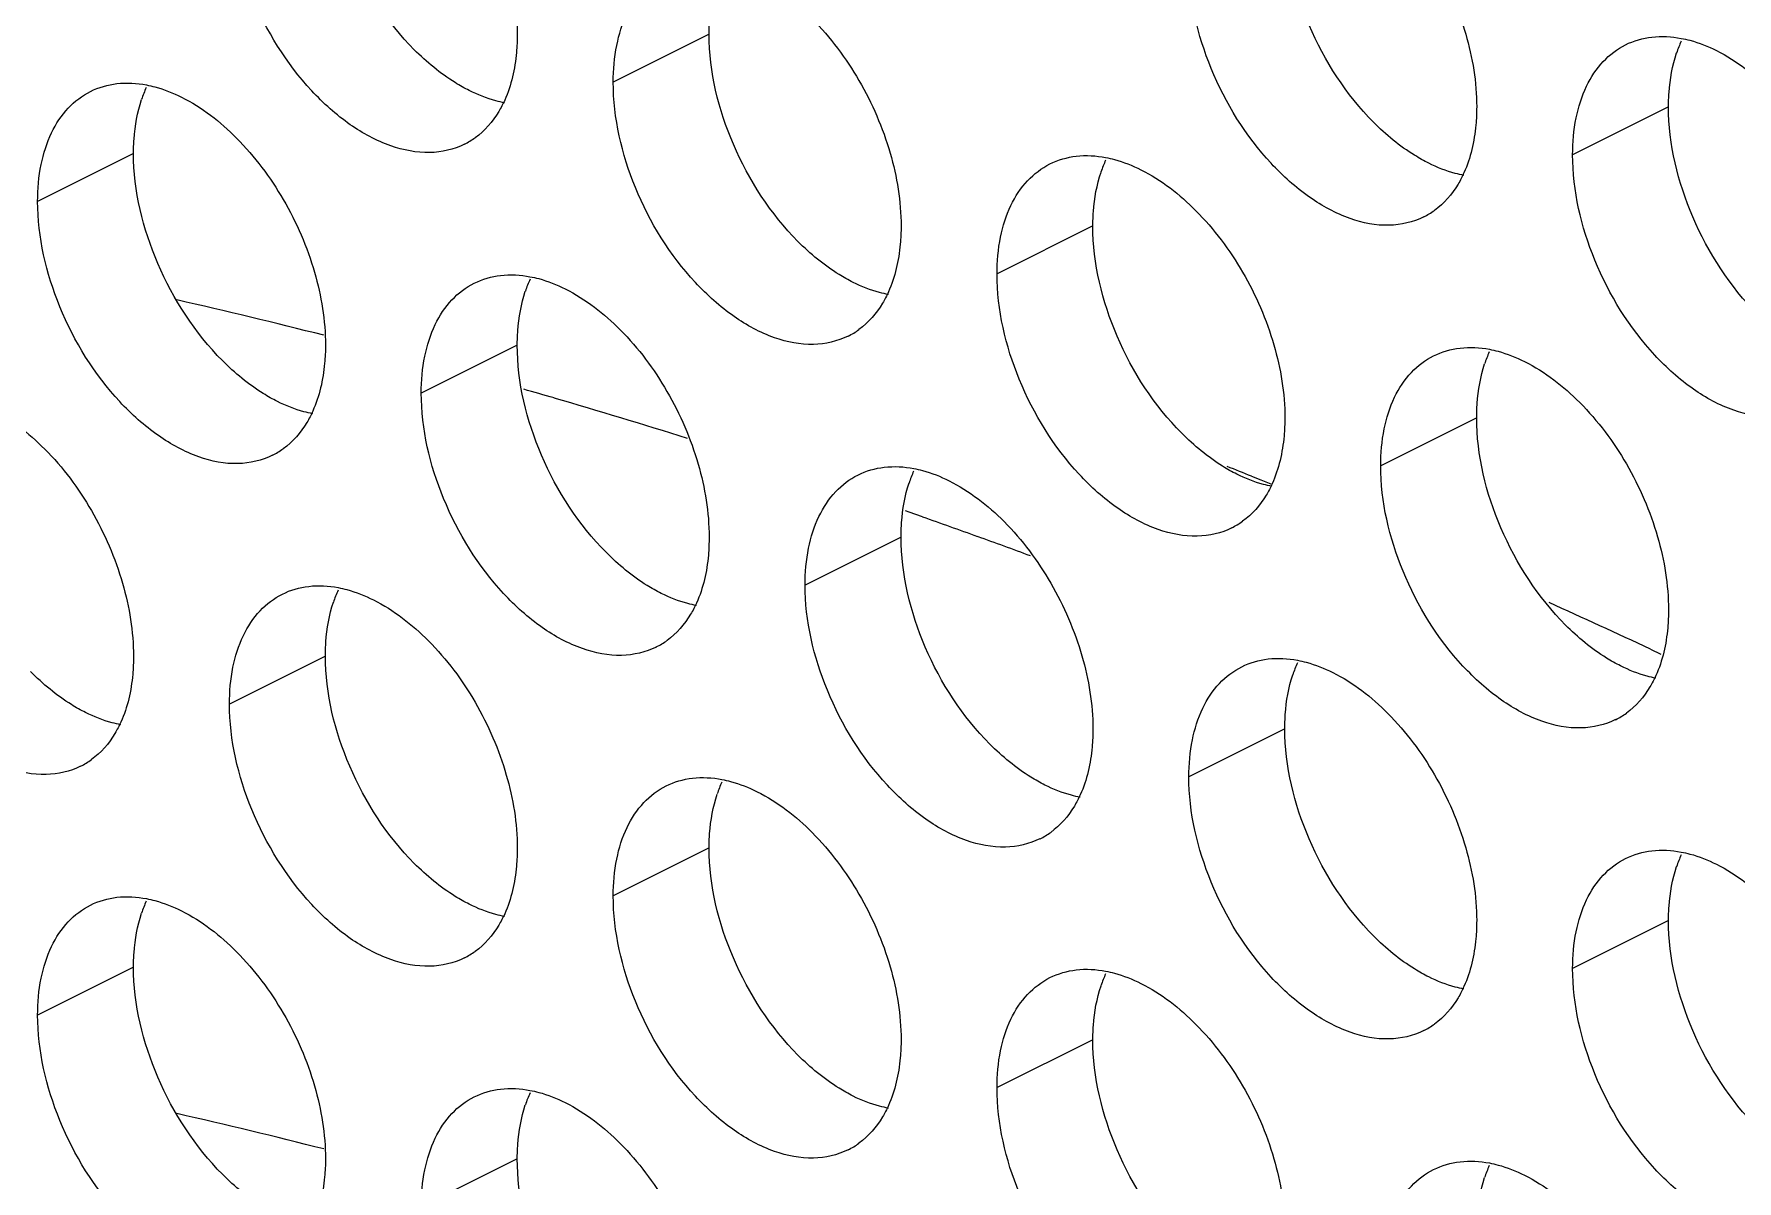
# Model space of a CAD drawing. Header units: millimetres. Extents: x 0 to 2524, y 0 to 1785.
# Drawn here: x 1859.44 to 1869.48, y 778.42 to 785.18 of the extents above; entities that cross this region are included whole.
import ezdxf

# ---------------------------------------------------------------- set-up
doc = ezdxf.new("R2010")
doc.units = ezdxf.units.MM
doc.header["$LTSCALE"] = 0.1
doc.layers.add('标注', color=251, linetype='Continuous', lineweight=9)

msp = doc.modelspace()

# ---------------------------------------------------------------- linework, layer by layer
at = {"layer": '标注'}
for p, q in [((1863.419, 785.181), (1862.854, 784.898)), ((1869.076, 784.753), (1868.511, 784.47)), ((1860.025, 784.478), (1859.46, 784.195)), ((1865.682, 784.05), (1865.117, 783.767)), ((1862.288, 783.347), (1861.722, 783.064)), ((1867.945, 782.918), (1867.379, 782.635)), ((1866.618, 782.574), (1866.672, 782.553)), ((1866.672, 782.553), (1866.731, 782.529)), ((1864.599, 782.362), (1864.577, 782.369)), ((1864.678, 782.334), (1864.599, 782.362)), ((1864.551, 782.215), (1863.985, 781.932)), ((1861.157, 781.512), (1860.591, 781.229)), ((1868.969, 781.554), (1869.03, 781.525)), ((1866.814, 781.084), (1866.248, 780.801)), ((1863.419, 780.381), (1862.854, 780.098)), ((1869.076, 779.953), (1868.511, 779.67)), ((1860.025, 779.678), (1859.46, 779.395)), ((1865.682, 779.25), (1865.117, 778.967)), ((1862.288, 778.547), (1861.722, 778.264))]:
    msp.add_line(p, q, dxfattribs=at)
for centre, radius, start, end in [((1869.821, 784.841), 0.734, 155.8796, 161.7803), ((1860.77, 784.567), 0.734, 155.8796, 161.7803), ((1861.774, 784.938), 0.453, 296.5256, 305.9034), ((1866.427, 784.139), 0.734, 155.8796, 161.7803), ((1867.431, 784.509), 0.453, 296.5256, 305.9034), ((1863.033, 783.436), 0.734, 155.8796, 161.7803), ((1851.95, 747.056), 37.495, 75.7992, 77.1627), ((1864.037, 783.806), 0.453, 296.5256, 305.9034), ((1868.689, 783.007), 0.734, 155.8796, 161.7803), ((1851.393, 744.97), 39.654, 73.727, 73.9941), ((1851.179, 744.244), 40.411, 72.5573, 73.7232), ((1860.642, 783.103), 0.453, 296.5256, 305.9034), ((1865.295, 782.304), 0.734, 155.8796, 161.7803), ((1850.978, 743.436), 42.147, 68.2177, 68.4277), ((1850.332, 741.691), 43.1, 70.0992, 70.5572), ((1866.299, 782.675), 0.453, 296.5256, 305.9034), ((1850.171, 741.248), 43.572, 69.6619, 70.0992), ((1861.901, 781.601), 0.734, 155.8796, 161.7803), ((1849.654, 740.347), 45.509, 64.8858, 65.7125), ((1862.905, 781.972), 0.453, 296.5256, 305.9034), ((1867.558, 781.173), 0.734, 155.8796, 161.7803), ((1868.562, 781.543), 0.453, 296.5256, 305.9034), ((1859.511, 781.269), 0.453, 296.5256, 305.9034), ((1864.164, 780.47), 0.734, 155.8796, 161.7803), ((1865.168, 780.84), 0.453, 296.5256, 305.9034), ((1869.821, 780.041), 0.734, 155.8796, 161.7803), ((1860.77, 779.767), 0.734, 155.8796, 161.7803), ((1861.774, 780.138), 0.453, 296.5256, 305.9034), ((1866.427, 779.339), 0.734, 155.8796, 161.7803), ((1867.431, 779.709), 0.453, 296.5256, 305.9034), ((1863.033, 778.636), 0.734, 155.8796, 161.7803), ((1851.95, 742.256), 37.495, 75.7992, 77.1627), ((1864.037, 779.006), 0.453, 296.5256, 305.9034), ((1868.689, 778.207), 0.734, 155.8796, 161.7803)]:
    msp.add_arc(centre, radius, start, end, dxfattribs=at)
for points, knots in [([(1861.44, 786.644), (1861.56, 786.584), (1861.791, 786.404), (1862.057, 786.046), (1862.238, 785.627), (1862.288, 785.326), (1862.288, 785.181)], [0, 0, 0, 0, 0.229676, 0.488215, 0.753207, 1, 1, 1, 1]), ([(1861.681, 785.09), (1861.519, 785.253), (1861.268, 785.64), (1861.157, 786.091), (1861.157, 786.312)], [0, 0, 0, 0, 0.508684, 1, 1, 1, 1]), ([(1867.096, 786.216), (1867.217, 786.156), (1867.448, 785.975), (1867.714, 785.617), (1867.895, 785.199), (1867.945, 784.897), (1867.945, 784.753)], [0, 0, 0, 0, 0.229676, 0.488215, 0.753207, 1, 1, 1, 1]), ([(1861.976, 784.532), (1861.914, 784.501), (1861.764, 784.467), (1861.526, 784.515), (1861.287, 784.645), (1860.98, 784.923), (1860.694, 785.385), (1860.591, 785.818), (1860.591, 786.029)], [0, 0, 0, 0, 0.090718, 0.191742, 0.308104, 0.439279, 0.725532, 1, 1, 1, 1]), ([(1867.337, 784.662), (1867.176, 784.825), (1866.925, 785.212), (1866.814, 785.662), (1866.814, 785.884)], [0, 0, 0, 0, 0.508684, 1, 1, 1, 1]), ([(1862.854, 784.898), (1862.854, 784.971), (1862.866, 785.11), (1862.925, 785.3), (1863.024, 785.452), (1863.117, 785.523), (1863.166, 785.547)], [0, 0, 0, 0, 0.289235, 0.54966, 0.782932, 1, 1, 1, 1]), ([(1863.702, 785.513), (1863.823, 785.453), (1864.054, 785.272), (1864.32, 784.914), (1864.501, 784.496), (1864.551, 784.195), (1864.551, 784.05)], [0, 0, 0, 0, 0.229676, 0.488215, 0.753207, 1, 1, 1, 1]), ([(1867.633, 784.104), (1867.57, 784.072), (1867.421, 784.038), (1867.183, 784.086), (1866.944, 784.217), (1866.637, 784.494), (1866.351, 784.957), (1866.248, 785.389), (1866.248, 785.601)], [0, 0, 0, 0, 0.090718, 0.191742, 0.308104, 0.439279, 0.725532, 1, 1, 1, 1]), ([(1863.419, 785.181), (1863.419, 785.209), (1863.423, 785.317), (1863.442, 785.424), (1863.467, 785.499)], [0, 0, 0, 0, 0.264225, 1, 1, 1, 1]), ([(1862.288, 785.181), (1862.288, 785.145), (1862.282, 785.013), (1862.253, 784.88), (1862.214, 784.792)], [0, 0, 0, 0, 0.268874, 1, 1, 1, 1]), ([(1863.943, 783.959), (1863.782, 784.122), (1863.531, 784.509), (1863.419, 784.959), (1863.419, 785.181)], [0, 0, 0, 0, 0.508684, 1, 1, 1, 1]), ([(1868.511, 784.47), (1868.511, 784.543), (1868.523, 784.681), (1868.582, 784.872), (1868.681, 785.024), (1868.774, 785.094), (1868.823, 785.119)], [0, 0, 0, 0, 0.289235, 0.54966, 0.782932, 1, 1, 1, 1]), ([(1868.823, 785.119), (1868.871, 785.143), (1868.981, 785.175), (1869.095, 785.168), (1869.151, 785.157)], [0, 0, 0, 0, 0.482538, 1, 1, 1, 1]), ([(1869.151, 785.157), (1869.169, 785.154), (1869.24, 785.137), (1869.309, 785.11), (1869.359, 785.085)], [0, 0, 0, 0, 0.238696, 1, 1, 1, 1]), ([(1862.005, 784.849), (1861.977, 784.863), (1861.859, 784.93), (1861.753, 785.017), (1861.681, 785.09)], [0, 0, 0, 0, 0.235002, 1, 1, 1, 1]), ([(1869.076, 784.753), (1869.076, 784.781), (1869.08, 784.888), (1869.099, 784.996), (1869.124, 785.071)], [0, 0, 0, 0, 0.264225, 1, 1, 1, 1]), ([(1869.359, 785.085), (1869.48, 785.024), (1869.71, 784.844), (1869.977, 784.486), (1870.158, 784.067), (1870.208, 783.766), (1870.208, 783.621)], [0, 0, 0, 0, 0.229676, 0.488215, 0.753207, 1, 1, 1, 1]), ([(1859.46, 784.195), (1859.46, 784.268), (1859.472, 784.407), (1859.531, 784.597), (1859.63, 784.749), (1859.723, 784.82), (1859.772, 784.844)], [0, 0, 0, 0, 0.289235, 0.54966, 0.782932, 1, 1, 1, 1]), ([(1859.772, 784.844), (1859.82, 784.868), (1859.93, 784.9), (1860.044, 784.893), (1860.101, 784.882)], [0, 0, 0, 0, 0.482538, 1, 1, 1, 1]), ([(1860.101, 784.882), (1860.118, 784.879), (1860.189, 784.862), (1860.258, 784.835), (1860.308, 784.81)], [0, 0, 0, 0, 0.238696, 1, 1, 1, 1]), ([(1860.308, 784.81), (1860.429, 784.75), (1860.659, 784.569), (1860.926, 784.211), (1861.107, 783.793), (1861.157, 783.492), (1861.157, 783.347)], [0, 0, 0, 0, 0.229676, 0.488215, 0.753207, 1, 1, 1, 1]), ([(1862.213, 784.777), (1862.196, 784.78), (1862.124, 784.797), (1862.055, 784.824), (1862.005, 784.849)], [0, 0, 0, 0, 0.238696, 1, 1, 1, 1]), ([(1864.239, 783.401), (1864.176, 783.369), (1864.026, 783.335), (1863.789, 783.383), (1863.55, 783.514), (1863.242, 783.791), (1862.956, 784.254), (1862.854, 784.686), (1862.854, 784.898)], [0, 0, 0, 0, 0.090718, 0.191742, 0.308104, 0.439279, 0.725532, 1, 1, 1, 1]), ([(1860.025, 784.478), (1860.025, 784.506), (1860.029, 784.614), (1860.048, 784.721), (1860.073, 784.796)], [0, 0, 0, 0, 0.264225, 1, 1, 1, 1]), ([(1862.214, 784.792), (1862.203, 784.769), (1862.16, 784.685), (1862.096, 784.611), (1862.04, 784.57)], [0, 0, 0, 0, 0.265525, 1, 1, 1, 1]), ([(1867.945, 784.753), (1867.945, 784.717), (1867.939, 784.585), (1867.91, 784.452), (1867.87, 784.364)], [0, 0, 0, 0, 0.268874, 1, 1, 1, 1]), ([(1869.6, 783.53), (1869.439, 783.693), (1869.188, 784.08), (1869.076, 784.531), (1869.076, 784.753)], [0, 0, 0, 0, 0.508684, 1, 1, 1, 1]), ([(1867.662, 784.42), (1867.634, 784.435), (1867.516, 784.501), (1867.41, 784.588), (1867.337, 784.662)], [0, 0, 0, 0, 0.235002, 1, 1, 1, 1]), ([(1860.549, 783.256), (1860.388, 783.419), (1860.137, 783.806), (1860.025, 784.256), (1860.025, 784.478)], [0, 0, 0, 0, 0.508684, 1, 1, 1, 1]), ([(1865.117, 783.767), (1865.117, 783.84), (1865.129, 783.979), (1865.188, 784.169), (1865.287, 784.321), (1865.38, 784.391), (1865.428, 784.416)], [0, 0, 0, 0, 0.289235, 0.54966, 0.782932, 1, 1, 1, 1]), ([(1865.428, 784.416), (1865.477, 784.44), (1865.587, 784.472), (1865.701, 784.465), (1865.757, 784.454)], [0, 0, 0, 0, 0.482538, 1, 1, 1, 1]), ([(1865.757, 784.454), (1865.775, 784.451), (1865.846, 784.434), (1865.915, 784.407), (1865.965, 784.382)], [0, 0, 0, 0, 0.238696, 1, 1, 1, 1]), ([(1867.87, 784.348), (1867.853, 784.352), (1867.781, 784.368), (1867.712, 784.395), (1867.662, 784.42)], [0, 0, 0, 0, 0.238696, 1, 1, 1, 1]), ([(1869.896, 782.972), (1869.833, 782.941), (1869.683, 782.907), (1869.445, 782.955), (1869.207, 783.085), (1868.899, 783.363), (1868.613, 783.826), (1868.511, 784.258), (1868.511, 784.47)], [0, 0, 0, 0, 0.090718, 0.191742, 0.308104, 0.439279, 0.725532, 1, 1, 1, 1]), ([(1865.682, 784.05), (1865.682, 784.078), (1865.686, 784.185), (1865.705, 784.293), (1865.73, 784.368)], [0, 0, 0, 0, 0.264225, 1, 1, 1, 1]), ([(1865.965, 784.382), (1866.086, 784.321), (1866.316, 784.141), (1866.582, 783.783), (1866.764, 783.364), (1866.814, 783.063), (1866.814, 782.918)], [0, 0, 0, 0, 0.229676, 0.488215, 0.753207, 1, 1, 1, 1]), ([(1867.87, 784.364), (1867.86, 784.341), (1867.817, 784.257), (1867.753, 784.183), (1867.696, 784.142)], [0, 0, 0, 0, 0.265525, 1, 1, 1, 1]), ([(1860.845, 782.698), (1860.782, 782.666), (1860.632, 782.632), (1860.395, 782.68), (1860.156, 782.811), (1859.848, 783.088), (1859.562, 783.551), (1859.46, 783.984), (1859.46, 784.195)], [0, 0, 0, 0, 0.090718, 0.191742, 0.308104, 0.439279, 0.725532, 1, 1, 1, 1]), ([(1864.551, 784.05), (1864.551, 784.014), (1864.545, 783.882), (1864.516, 783.749), (1864.476, 783.661)], [0, 0, 0, 0, 0.268874, 1, 1, 1, 1]), ([(1866.206, 782.828), (1866.044, 782.99), (1865.793, 783.377), (1865.682, 783.828), (1865.682, 784.05)], [0, 0, 0, 0, 0.508684, 1, 1, 1, 1]), ([(1864.268, 783.717), (1864.24, 783.732), (1864.122, 783.798), (1864.016, 783.886), (1863.943, 783.959)], [0, 0, 0, 0, 0.235002, 1, 1, 1, 1]), ([(1861.722, 783.064), (1861.722, 783.137), (1861.734, 783.276), (1861.793, 783.466), (1861.893, 783.618), (1861.985, 783.688), (1862.034, 783.713)], [0, 0, 0, 0, 0.289235, 0.54966, 0.782932, 1, 1, 1, 1]), ([(1862.034, 783.713), (1862.083, 783.737), (1862.193, 783.769), (1862.306, 783.762), (1862.363, 783.751)], [0, 0, 0, 0, 0.482538, 1, 1, 1, 1]), ([(1862.363, 783.751), (1862.38, 783.748), (1862.452, 783.731), (1862.521, 783.704), (1862.571, 783.679)], [0, 0, 0, 0, 0.238696, 1, 1, 1, 1]), ([(1864.476, 783.645), (1864.459, 783.649), (1864.387, 783.665), (1864.318, 783.692), (1864.268, 783.717)], [0, 0, 0, 0, 0.238696, 1, 1, 1, 1]), ([(1866.502, 782.269), (1866.439, 782.238), (1866.289, 782.204), (1866.051, 782.252), (1865.813, 782.382), (1865.505, 782.66), (1865.219, 783.123), (1865.117, 783.555), (1865.117, 783.767)], [0, 0, 0, 0, 0.090718, 0.191742, 0.308104, 0.439279, 0.725532, 1, 1, 1, 1]), ([(1862.288, 783.347), (1862.288, 783.375), (1862.292, 783.483), (1862.311, 783.59), (1862.335, 783.665)], [0, 0, 0, 0, 0.264225, 1, 1, 1, 1]), ([(1862.571, 783.679), (1862.692, 783.618), (1862.922, 783.438), (1863.188, 783.08), (1863.369, 782.661), (1863.419, 782.36), (1863.419, 782.215)], [0, 0, 0, 0, 0.229676, 0.488215, 0.753207, 1, 1, 1, 1]), ([(1864.476, 783.661), (1864.466, 783.638), (1864.423, 783.554), (1864.359, 783.48), (1864.302, 783.439)], [0, 0, 0, 0, 0.265525, 1, 1, 1, 1]), ([(1861.157, 783.347), (1861.157, 783.311), (1861.151, 783.179), (1861.122, 783.046), (1861.082, 782.958)], [0, 0, 0, 0, 0.268874, 1, 1, 1, 1]), ([(1862.812, 782.125), (1862.65, 782.287), (1862.399, 782.675), (1862.288, 783.125), (1862.288, 783.347)], [0, 0, 0, 0, 0.508684, 1, 1, 1, 1]), ([(1867.691, 783.284), (1867.74, 783.308), (1867.85, 783.34), (1867.963, 783.333), (1868.02, 783.323)], [0, 0, 0, 0, 0.482538, 1, 1, 1, 1]), ([(1868.02, 783.323), (1868.037, 783.319), (1868.109, 783.303), (1868.178, 783.275), (1868.228, 783.25)], [0, 0, 0, 0, 0.238696, 1, 1, 1, 1]), ([(1860.874, 783.015), (1860.845, 783.029), (1860.728, 783.095), (1860.622, 783.183), (1860.549, 783.256)], [0, 0, 0, 0, 0.235002, 1, 1, 1, 1]), ([(1867.379, 782.635), (1867.379, 782.708), (1867.391, 782.847), (1867.45, 783.037), (1867.55, 783.19), (1867.642, 783.26), (1867.691, 783.284)], [0, 0, 0, 0, 0.289235, 0.54966, 0.782932, 1, 1, 1, 1]), ([(1867.945, 782.918), (1867.945, 782.947), (1867.949, 783.054), (1867.967, 783.161), (1867.992, 783.237)], [0, 0, 0, 0, 0.264225, 1, 1, 1, 1]), ([(1868.228, 783.25), (1868.348, 783.19), (1868.579, 783.01), (1868.845, 782.652), (1869.026, 782.233), (1869.076, 781.932), (1869.076, 781.787)], [0, 0, 0, 0, 0.229676, 0.488215, 0.753207, 1, 1, 1, 1]), ([(1861.082, 782.942), (1861.064, 782.946), (1860.993, 782.962), (1860.924, 782.99), (1860.874, 783.015)], [0, 0, 0, 0, 0.238696, 1, 1, 1, 1]), ([(1863.108, 781.566), (1863.045, 781.535), (1862.895, 781.501), (1862.657, 781.549), (1862.419, 781.679), (1862.111, 781.957), (1861.825, 782.42), (1861.722, 782.852), (1861.722, 783.064)], [0, 0, 0, 0, 0.090718, 0.191742, 0.308104, 0.439279, 0.725532, 1, 1, 1, 1]), ([(1859.177, 782.976), (1859.298, 782.915), (1859.528, 782.735), (1859.794, 782.377), (1859.975, 781.958), (1860.025, 781.657), (1860.025, 781.512)], [0, 0, 0, 0, 0.229676, 0.488215, 0.753207, 1, 1, 1, 1]), ([(1861.082, 782.958), (1861.072, 782.935), (1861.029, 782.851), (1860.964, 782.777), (1860.908, 782.736)], [0, 0, 0, 0, 0.265525, 1, 1, 1, 1]), ([(1866.814, 782.918), (1866.814, 782.883), (1866.808, 782.75), (1866.779, 782.618), (1866.739, 782.529)], [0, 0, 0, 0, 0.268874, 1, 1, 1, 1]), ([(1868.469, 781.696), (1868.307, 781.859), (1868.056, 782.246), (1867.945, 782.697), (1867.945, 782.918)], [0, 0, 0, 0, 0.508684, 1, 1, 1, 1]), ([(1866.531, 782.586), (1866.502, 782.6), (1866.384, 782.667), (1866.279, 782.754), (1866.206, 782.828)], [0, 0, 0, 0, 0.235002, 1, 1, 1, 1]), ([(1864.297, 782.581), (1864.345, 782.606), (1864.455, 782.637), (1864.569, 782.63), (1864.626, 782.62)], [0, 0, 0, 0, 0.482538, 1, 1, 1, 1]), ([(1864.626, 782.62), (1864.643, 782.616), (1864.715, 782.6), (1864.784, 782.572), (1864.834, 782.547)], [0, 0, 0, 0, 0.238696, 1, 1, 1, 1]), ([(1868.764, 781.138), (1868.702, 781.107), (1868.552, 781.073), (1868.314, 781.12), (1868.076, 781.251), (1867.768, 781.529), (1867.482, 781.991), (1867.379, 782.424), (1867.379, 782.635)], [0, 0, 0, 0, 0.090718, 0.191742, 0.308104, 0.439279, 0.725532, 1, 1, 1, 1]), ([(1863.985, 781.932), (1863.985, 782.005), (1863.997, 782.144), (1864.056, 782.334), (1864.156, 782.487), (1864.248, 782.557), (1864.297, 782.581)], [0, 0, 0, 0, 0.289235, 0.54966, 0.782932, 1, 1, 1, 1]), ([(1864.551, 782.215), (1864.551, 782.244), (1864.555, 782.351), (1864.573, 782.459), (1864.598, 782.534)], [0, 0, 0, 0, 0.264225, 1, 1, 1, 1]), ([(1864.834, 782.547), (1864.954, 782.487), (1865.185, 782.307), (1865.451, 781.949), (1865.632, 781.53), (1865.682, 781.229), (1865.682, 781.084)], [0, 0, 0, 0, 0.229676, 0.488215, 0.753207, 1, 1, 1, 1]), ([(1866.738, 782.514), (1866.721, 782.517), (1866.65, 782.534), (1866.581, 782.561), (1866.531, 782.586)], [0, 0, 0, 0, 0.238696, 1, 1, 1, 1]), ([(1866.739, 782.529), (1866.729, 782.506), (1866.685, 782.422), (1866.621, 782.348), (1866.565, 782.308)], [0, 0, 0, 0, 0.265525, 1, 1, 1, 1]), ([(1859.713, 780.863), (1859.651, 780.832), (1859.501, 780.798), (1859.263, 780.846), (1859.025, 780.977), (1858.717, 781.254), (1858.431, 781.717), (1858.328, 782.149), (1858.328, 782.361)], [0, 0, 0, 0, 0.090718, 0.191742, 0.308104, 0.439279, 0.725532, 1, 1, 1, 1]), ([(1863.419, 782.215), (1863.419, 782.18), (1863.414, 782.047), (1863.385, 781.915), (1863.345, 781.826)], [0, 0, 0, 0, 0.268874, 1, 1, 1, 1]), ([(1865.075, 780.993), (1864.913, 781.156), (1864.662, 781.543), (1864.551, 781.994), (1864.551, 782.215)], [0, 0, 0, 0, 0.508684, 1, 1, 1, 1]), ([(1863.137, 781.883), (1863.108, 781.897), (1862.99, 781.964), (1862.885, 782.051), (1862.812, 782.125)], [0, 0, 0, 0, 0.235002, 1, 1, 1, 1]), ([(1860.903, 781.878), (1860.951, 781.903), (1861.061, 781.934), (1861.175, 781.928), (1861.232, 781.917)], [0, 0, 0, 0, 0.482538, 1, 1, 1, 1]), ([(1861.232, 781.917), (1861.249, 781.913), (1861.321, 781.897), (1861.39, 781.869), (1861.44, 781.844)], [0, 0, 0, 0, 0.238696, 1, 1, 1, 1]), ([(1865.37, 780.435), (1865.308, 780.404), (1865.158, 780.37), (1864.92, 780.417), (1864.682, 780.548), (1864.374, 780.826), (1864.088, 781.288), (1863.985, 781.721), (1863.985, 781.932)], [0, 0, 0, 0, 0.090718, 0.191742, 0.308104, 0.439279, 0.725532, 1, 1, 1, 1]), ([(1860.591, 781.229), (1860.591, 781.302), (1860.603, 781.441), (1860.662, 781.631), (1860.761, 781.784), (1860.854, 781.854), (1860.903, 781.878)], [0, 0, 0, 0, 0.289235, 0.54966, 0.782932, 1, 1, 1, 1]), ([(1861.157, 781.512), (1861.157, 781.541), (1861.16, 781.648), (1861.179, 781.756), (1861.204, 781.831)], [0, 0, 0, 0, 0.264225, 1, 1, 1, 1]), ([(1861.44, 781.844), (1861.56, 781.784), (1861.791, 781.604), (1862.057, 781.246), (1862.238, 780.827), (1862.288, 780.526), (1862.288, 780.381)], [0, 0, 0, 0, 0.229676, 0.488215, 0.753207, 1, 1, 1, 1]), ([(1863.344, 781.811), (1863.327, 781.814), (1863.256, 781.831), (1863.187, 781.858), (1863.137, 781.883)], [0, 0, 0, 0, 0.238696, 1, 1, 1, 1]), ([(1863.345, 781.826), (1863.335, 781.804), (1863.291, 781.72), (1863.227, 781.645), (1863.171, 781.605)], [0, 0, 0, 0, 0.265525, 1, 1, 1, 1]), ([(1869.076, 781.787), (1869.076, 781.751), (1869.071, 781.619), (1869.041, 781.486), (1869.002, 781.398)], [0, 0, 0, 0, 0.268874, 1, 1, 1, 1]), ([(1868.794, 781.455), (1868.765, 781.469), (1868.647, 781.535), (1868.542, 781.623), (1868.469, 781.696)], [0, 0, 0, 0, 0.235002, 1, 1, 1, 1]), ([(1860.025, 781.512), (1860.025, 781.477), (1860.02, 781.344), (1859.99, 781.212), (1859.951, 781.123)], [0, 0, 0, 0, 0.268874, 1, 1, 1, 1]), ([(1861.681, 780.29), (1861.519, 780.453), (1861.268, 780.84), (1861.157, 781.291), (1861.157, 781.512)], [0, 0, 0, 0, 0.508684, 1, 1, 1, 1]), ([(1866.56, 781.45), (1866.608, 781.474), (1866.718, 781.506), (1866.832, 781.499), (1866.889, 781.488)], [0, 0, 0, 0, 0.482538, 1, 1, 1, 1]), ([(1866.889, 781.488), (1866.906, 781.485), (1866.978, 781.468), (1867.046, 781.441), (1867.096, 781.416)], [0, 0, 0, 0, 0.238696, 1, 1, 1, 1]), ([(1859.743, 781.18), (1859.714, 781.194), (1859.596, 781.261), (1859.491, 781.348), (1859.418, 781.422)], [0, 0, 0, 0, 0.235002, 1, 1, 1, 1]), ([(1866.248, 780.801), (1866.248, 780.874), (1866.26, 781.013), (1866.319, 781.203), (1866.418, 781.355), (1866.511, 781.426), (1866.56, 781.45)], [0, 0, 0, 0, 0.289235, 0.54966, 0.782932, 1, 1, 1, 1]), ([(1866.814, 781.084), (1866.814, 781.112), (1866.817, 781.22), (1866.836, 781.327), (1866.861, 781.402)], [0, 0, 0, 0, 0.264225, 1, 1, 1, 1]), ([(1867.096, 781.416), (1867.217, 781.356), (1867.448, 781.175), (1867.714, 780.817), (1867.895, 780.399), (1867.945, 780.097), (1867.945, 779.953)], [0, 0, 0, 0, 0.229676, 0.488215, 0.753207, 1, 1, 1, 1]), ([(1869.001, 781.383), (1868.984, 781.386), (1868.912, 781.402), (1868.844, 781.43), (1868.794, 781.455)], [0, 0, 0, 0, 0.238696, 1, 1, 1, 1]), ([(1869.002, 781.398), (1868.991, 781.375), (1868.948, 781.291), (1868.884, 781.217), (1868.828, 781.176)], [0, 0, 0, 0, 0.265525, 1, 1, 1, 1]), ([(1861.976, 779.732), (1861.914, 779.701), (1861.764, 779.667), (1861.526, 779.715), (1861.287, 779.845), (1860.98, 780.123), (1860.694, 780.585), (1860.591, 781.018), (1860.591, 781.229)], [0, 0, 0, 0, 0.090718, 0.191742, 0.308104, 0.439279, 0.725532, 1, 1, 1, 1]), ([(1859.95, 781.108), (1859.933, 781.111), (1859.861, 781.128), (1859.793, 781.155), (1859.743, 781.18)], [0, 0, 0, 0, 0.238696, 1, 1, 1, 1]), ([(1859.951, 781.123), (1859.94, 781.101), (1859.897, 781.017), (1859.833, 780.942), (1859.777, 780.902)], [0, 0, 0, 0, 0.265525, 1, 1, 1, 1]), ([(1865.682, 781.084), (1865.682, 781.048), (1865.677, 780.916), (1865.647, 780.783), (1865.608, 780.695)], [0, 0, 0, 0, 0.268874, 1, 1, 1, 1]), ([(1867.337, 779.862), (1867.176, 780.025), (1866.925, 780.412), (1866.814, 780.862), (1866.814, 781.084)], [0, 0, 0, 0, 0.508684, 1, 1, 1, 1]), ([(1865.399, 780.752), (1865.371, 780.766), (1865.253, 780.832), (1865.148, 780.92), (1865.075, 780.993)], [0, 0, 0, 0, 0.235002, 1, 1, 1, 1]), ([(1863.166, 780.747), (1863.214, 780.771), (1863.324, 780.803), (1863.438, 780.796), (1863.495, 780.785)], [0, 0, 0, 0, 0.482538, 1, 1, 1, 1]), ([(1863.495, 780.785), (1863.512, 780.782), (1863.583, 780.765), (1863.652, 780.738), (1863.702, 780.713)], [0, 0, 0, 0, 0.238696, 1, 1, 1, 1]), ([(1867.633, 779.304), (1867.57, 779.272), (1867.421, 779.238), (1867.183, 779.286), (1866.944, 779.417), (1866.637, 779.694), (1866.351, 780.157), (1866.248, 780.589), (1866.248, 780.801)], [0, 0, 0, 0, 0.090718, 0.191742, 0.308104, 0.439279, 0.725532, 1, 1, 1, 1]), ([(1862.854, 780.098), (1862.854, 780.171), (1862.866, 780.31), (1862.925, 780.5), (1863.024, 780.652), (1863.117, 780.723), (1863.166, 780.747)], [0, 0, 0, 0, 0.289235, 0.54966, 0.782932, 1, 1, 1, 1]), ([(1863.419, 780.381), (1863.419, 780.409), (1863.423, 780.517), (1863.442, 780.624), (1863.467, 780.699)], [0, 0, 0, 0, 0.264225, 1, 1, 1, 1]), ([(1863.702, 780.713), (1863.823, 780.653), (1864.054, 780.472), (1864.32, 780.114), (1864.501, 779.696), (1864.551, 779.395), (1864.551, 779.25)], [0, 0, 0, 0, 0.229676, 0.488215, 0.753207, 1, 1, 1, 1]), ([(1865.607, 780.68), (1865.59, 780.683), (1865.518, 780.7), (1865.449, 780.727), (1865.399, 780.752)], [0, 0, 0, 0, 0.238696, 1, 1, 1, 1]), ([(1865.608, 780.695), (1865.597, 780.672), (1865.554, 780.588), (1865.49, 780.514), (1865.434, 780.473)], [0, 0, 0, 0, 0.265525, 1, 1, 1, 1]), ([(1862.288, 780.381), (1862.288, 780.345), (1862.282, 780.213), (1862.253, 780.08), (1862.214, 779.992)], [0, 0, 0, 0, 0.268874, 1, 1, 1, 1]), ([(1863.943, 779.159), (1863.782, 779.322), (1863.531, 779.709), (1863.419, 780.159), (1863.419, 780.381)], [0, 0, 0, 0, 0.508684, 1, 1, 1, 1]), ([(1862.005, 780.049), (1861.977, 780.063), (1861.859, 780.13), (1861.753, 780.217), (1861.681, 780.29)], [0, 0, 0, 0, 0.235002, 1, 1, 1, 1]), ([(1868.511, 779.67), (1868.511, 779.743), (1868.523, 779.881), (1868.582, 780.072), (1868.681, 780.224), (1868.774, 780.294), (1868.823, 780.319)], [0, 0, 0, 0, 0.289235, 0.54966, 0.782932, 1, 1, 1, 1]), ([(1868.823, 780.319), (1868.871, 780.343), (1868.981, 780.375), (1869.095, 780.368), (1869.151, 780.357)], [0, 0, 0, 0, 0.482538, 1, 1, 1, 1]), ([(1869.151, 780.357), (1869.169, 780.354), (1869.24, 780.337), (1869.309, 780.31), (1869.359, 780.285)], [0, 0, 0, 0, 0.238696, 1, 1, 1, 1]), ([(1869.359, 780.285), (1869.48, 780.224), (1869.71, 780.044), (1869.977, 779.686), (1870.158, 779.267), (1870.208, 778.966), (1870.208, 778.821)], [0, 0, 0, 0, 0.229676, 0.488215, 0.753207, 1, 1, 1, 1]), ([(1869.076, 779.953), (1869.076, 779.981), (1869.08, 780.088), (1869.099, 780.196), (1869.124, 780.271)], [0, 0, 0, 0, 0.264225, 1, 1, 1, 1]), ([(1859.772, 780.044), (1859.82, 780.068), (1859.93, 780.1), (1860.044, 780.093), (1860.101, 780.082)], [0, 0, 0, 0, 0.482538, 1, 1, 1, 1]), ([(1860.101, 780.082), (1860.118, 780.079), (1860.189, 780.062), (1860.258, 780.035), (1860.308, 780.01)], [0, 0, 0, 0, 0.238696, 1, 1, 1, 1]), ([(1864.239, 778.601), (1864.176, 778.569), (1864.026, 778.535), (1863.789, 778.583), (1863.55, 778.714), (1863.242, 778.991), (1862.956, 779.454), (1862.854, 779.886), (1862.854, 780.098)], [0, 0, 0, 0, 0.090718, 0.191742, 0.308104, 0.439279, 0.725532, 1, 1, 1, 1]), ([(1859.46, 779.395), (1859.46, 779.468), (1859.472, 779.607), (1859.531, 779.797), (1859.63, 779.949), (1859.723, 780.02), (1859.772, 780.044)], [0, 0, 0, 0, 0.289235, 0.54966, 0.782932, 1, 1, 1, 1]), ([(1860.025, 779.678), (1860.025, 779.706), (1860.029, 779.814), (1860.048, 779.921), (1860.073, 779.996)], [0, 0, 0, 0, 0.264225, 1, 1, 1, 1]), ([(1860.308, 780.01), (1860.429, 779.95), (1860.659, 779.769), (1860.926, 779.411), (1861.107, 778.993), (1861.157, 778.692), (1861.157, 778.547)], [0, 0, 0, 0, 0.229676, 0.488215, 0.753207, 1, 1, 1, 1]), ([(1862.213, 779.977), (1862.196, 779.98), (1862.124, 779.997), (1862.055, 780.024), (1862.005, 780.049)], [0, 0, 0, 0, 0.238696, 1, 1, 1, 1]), ([(1862.214, 779.992), (1862.203, 779.969), (1862.16, 779.885), (1862.096, 779.811), (1862.04, 779.77)], [0, 0, 0, 0, 0.265525, 1, 1, 1, 1]), ([(1867.945, 779.953), (1867.945, 779.917), (1867.939, 779.785), (1867.91, 779.652), (1867.87, 779.564)], [0, 0, 0, 0, 0.268874, 1, 1, 1, 1]), ([(1869.6, 778.73), (1869.439, 778.893), (1869.188, 779.28), (1869.076, 779.731), (1869.076, 779.953)], [0, 0, 0, 0, 0.508684, 1, 1, 1, 1]), ([(1867.662, 779.62), (1867.634, 779.635), (1867.516, 779.701), (1867.41, 779.788), (1867.337, 779.862)], [0, 0, 0, 0, 0.235002, 1, 1, 1, 1]), ([(1860.549, 778.456), (1860.388, 778.619), (1860.137, 779.006), (1860.025, 779.456), (1860.025, 779.678)], [0, 0, 0, 0, 0.508684, 1, 1, 1, 1]), ([(1865.117, 778.967), (1865.117, 779.04), (1865.129, 779.179), (1865.188, 779.369), (1865.287, 779.521), (1865.38, 779.591), (1865.428, 779.616)], [0, 0, 0, 0, 0.289235, 0.54966, 0.782932, 1, 1, 1, 1]), ([(1865.428, 779.616), (1865.477, 779.64), (1865.587, 779.672), (1865.701, 779.665), (1865.757, 779.654)], [0, 0, 0, 0, 0.482538, 1, 1, 1, 1]), ([(1865.757, 779.654), (1865.775, 779.651), (1865.846, 779.634), (1865.915, 779.607), (1865.965, 779.582)], [0, 0, 0, 0, 0.238696, 1, 1, 1, 1]), ([(1865.965, 779.582), (1866.086, 779.521), (1866.316, 779.341), (1866.582, 778.983), (1866.764, 778.564), (1866.814, 778.263), (1866.814, 778.118)], [0, 0, 0, 0, 0.229676, 0.488215, 0.753207, 1, 1, 1, 1]), ([(1867.87, 779.548), (1867.853, 779.552), (1867.781, 779.568), (1867.712, 779.595), (1867.662, 779.62)], [0, 0, 0, 0, 0.238696, 1, 1, 1, 1]), ([(1869.896, 778.172), (1869.833, 778.141), (1869.683, 778.107), (1869.445, 778.155), (1869.207, 778.285), (1868.899, 778.563), (1868.613, 779.026), (1868.511, 779.458), (1868.511, 779.67)], [0, 0, 0, 0, 0.090718, 0.191742, 0.308104, 0.439279, 0.725532, 1, 1, 1, 1]), ([(1865.682, 779.25), (1865.682, 779.278), (1865.686, 779.385), (1865.705, 779.493), (1865.73, 779.568)], [0, 0, 0, 0, 0.264225, 1, 1, 1, 1]), ([(1867.87, 779.564), (1867.86, 779.541), (1867.817, 779.457), (1867.753, 779.383), (1867.696, 779.342)], [0, 0, 0, 0, 0.265525, 1, 1, 1, 1]), ([(1860.845, 777.898), (1860.782, 777.866), (1860.632, 777.832), (1860.395, 777.88), (1860.156, 778.011), (1859.848, 778.288), (1859.562, 778.751), (1859.46, 779.184), (1859.46, 779.395)], [0, 0, 0, 0, 0.090718, 0.191742, 0.308104, 0.439279, 0.725532, 1, 1, 1, 1]), ([(1864.551, 779.25), (1864.551, 779.214), (1864.545, 779.082), (1864.516, 778.949), (1864.476, 778.861)], [0, 0, 0, 0, 0.268874, 1, 1, 1, 1]), ([(1866.206, 778.028), (1866.044, 778.19), (1865.793, 778.577), (1865.682, 779.028), (1865.682, 779.25)], [0, 0, 0, 0, 0.508684, 1, 1, 1, 1]), ([(1864.268, 778.917), (1864.24, 778.932), (1864.122, 778.998), (1864.016, 779.086), (1863.943, 779.159)], [0, 0, 0, 0, 0.235002, 1, 1, 1, 1]), ([(1861.722, 778.264), (1861.722, 778.337), (1861.734, 778.476), (1861.793, 778.666), (1861.893, 778.818), (1861.985, 778.888), (1862.034, 778.913)], [0, 0, 0, 0, 0.289235, 0.54966, 0.782932, 1, 1, 1, 1]), ([(1862.034, 778.913), (1862.083, 778.937), (1862.193, 778.969), (1862.306, 778.962), (1862.363, 778.951)], [0, 0, 0, 0, 0.482538, 1, 1, 1, 1]), ([(1862.363, 778.951), (1862.38, 778.948), (1862.452, 778.931), (1862.521, 778.904), (1862.571, 778.879)], [0, 0, 0, 0, 0.238696, 1, 1, 1, 1]), ([(1862.571, 778.879), (1862.692, 778.818), (1862.922, 778.638), (1863.188, 778.28), (1863.369, 777.861), (1863.419, 777.56), (1863.419, 777.415)], [0, 0, 0, 0, 0.229676, 0.488215, 0.753207, 1, 1, 1, 1]), ([(1864.476, 778.845), (1864.459, 778.849), (1864.387, 778.865), (1864.318, 778.892), (1864.268, 778.917)], [0, 0, 0, 0, 0.238696, 1, 1, 1, 1]), ([(1866.502, 777.469), (1866.439, 777.438), (1866.289, 777.404), (1866.051, 777.452), (1865.813, 777.582), (1865.505, 777.86), (1865.219, 778.323), (1865.117, 778.755), (1865.117, 778.967)], [0, 0, 0, 0, 0.090718, 0.191742, 0.308104, 0.439279, 0.725532, 1, 1, 1, 1]), ([(1862.288, 778.547), (1862.288, 778.575), (1862.292, 778.683), (1862.311, 778.79), (1862.335, 778.865)], [0, 0, 0, 0, 0.264225, 1, 1, 1, 1]), ([(1864.476, 778.861), (1864.466, 778.838), (1864.423, 778.754), (1864.359, 778.68), (1864.302, 778.639)], [0, 0, 0, 0, 0.265525, 1, 1, 1, 1]), ([(1861.157, 778.547), (1861.157, 778.511), (1861.151, 778.379), (1861.122, 778.246), (1861.082, 778.158)], [0, 0, 0, 0, 0.268874, 1, 1, 1, 1]), ([(1862.812, 777.325), (1862.65, 777.487), (1862.399, 777.875), (1862.288, 778.325), (1862.288, 778.547)], [0, 0, 0, 0, 0.508684, 1, 1, 1, 1]), ([(1867.379, 777.835), (1867.379, 777.908), (1867.391, 778.047), (1867.45, 778.237), (1867.55, 778.39), (1867.642, 778.46), (1867.691, 778.484)], [0, 0, 0, 0, 0.289235, 0.54966, 0.782932, 1, 1, 1, 1]), ([(1867.691, 778.484), (1867.74, 778.508), (1867.85, 778.54), (1867.963, 778.533), (1868.02, 778.523)], [0, 0, 0, 0, 0.482538, 1, 1, 1, 1]), ([(1868.02, 778.523), (1868.037, 778.519), (1868.109, 778.503), (1868.178, 778.475), (1868.228, 778.45)], [0, 0, 0, 0, 0.238696, 1, 1, 1, 1]), ([(1860.874, 778.215), (1860.845, 778.229), (1860.728, 778.295), (1860.622, 778.383), (1860.549, 778.456)], [0, 0, 0, 0, 0.235002, 1, 1, 1, 1]), ([(1867.945, 778.118), (1867.945, 778.147), (1867.949, 778.254), (1867.967, 778.361), (1867.992, 778.437)], [0, 0, 0, 0, 0.264225, 1, 1, 1, 1]), ([(1868.228, 778.45), (1868.348, 778.39), (1868.579, 778.21), (1868.845, 777.852), (1869.026, 777.433), (1869.076, 777.132), (1869.076, 776.987)], [0, 0, 0, 0, 0.229676, 0.488215, 0.753207, 1, 1, 1, 1])]:
    msp.add_open_spline(points, degree=3, knots=knots, dxfattribs=at)

doc.saveas('drawing.dxf')
